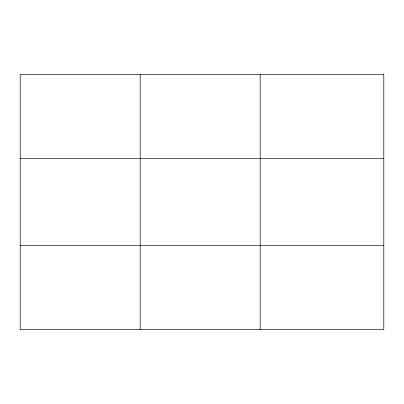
<?xml version="1.0" encoding="UTF-8"?>
<svg xmlns="http://www.w3.org/2000/svg" width="404" height="404" viewBox="0 0 404 404"><rect width="100%" height="100%" fill="white"/><g stroke="black" fill="none" stroke-linecap="round" stroke-linejoin="round"><path stroke-width="0.61" d="M140.188 74.311L140.188 329.689M260.176 74.311L260.176 329.689M20.2 158.585L383.8 158.585M20.2 245.415L383.8 245.415M383.8 74.311L383.8 329.689L20.2 329.689L20.2 74.311L383.8 74.311"/></g></svg>
